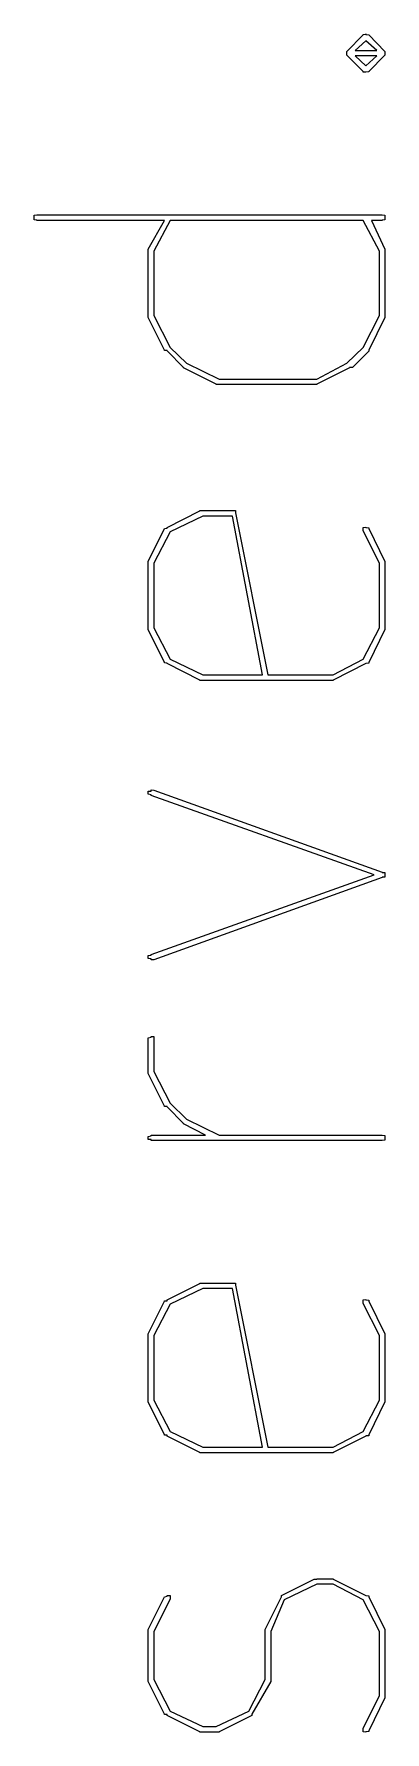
# Model space of a CAD drawing. Extents: x 18 to 369, y 6 to 139.
# Drawn here: x 297.381 to 297.51, y 43.823 to 44.448 of the extents above; entities that cross this region are included whole.
import ezdxf

# ---------------------------------------------------------------- set-up
doc = ezdxf.new("R2010")
doc.units = 0
doc.layers.add('BLACK', color=7, linetype='CONTINUOUS')

msp = doc.modelspace()

# ---------------------------------------------------------------- linework, layer by layer
at = {"layer": 'BLACK', "linetype": 'CONTINUOUS'}
for p, q in [((297.496, 44.4415), (297.502, 44.4476)), ((297.503, 44.4454), (297.499, 44.4418)), ((297.502, 44.4477), (297.503, 44.4478)), ((297.502, 44.4476), (297.502, 44.4477)), ((297.502, 44.4476), (297.502, 44.4476)), ((297.502, 44.4476), (297.502, 44.4476)), ((297.503, 44.4478), (297.503, 44.4479)), ((297.503, 44.4479), (297.503, 44.4478)), ((297.503, 44.4478), (297.503, 44.4478)), ((297.503, 44.4478), (297.503, 44.4478)), ((297.503, 44.4478), (297.503, 44.4478)), ((297.503, 44.4478), (297.503, 44.4478)), ((297.503, 44.4478), (297.503, 44.4478)), ((297.503, 44.4478), (297.503, 44.4478)), ((297.503, 44.4478), (297.503, 44.4478)), ((297.503, 44.4478), (297.503, 44.4478)), ((297.503, 44.4478), (297.503, 44.4477)), ((297.503, 44.4477), (297.504, 44.4476)), ((297.507, 44.4418), (297.503, 44.4454)), ((297.504, 44.4476), (297.51, 44.4415)), ((297.496, 44.4414), (297.496, 44.4415)), ((297.496, 44.4415), (297.496, 44.4415)), ((297.496, 44.4412), (297.496, 44.4414)), ((297.496, 44.4414), (297.496, 44.4414)), ((297.496, 44.4411), (297.496, 44.4412)), ((297.496, 44.441), (297.496, 44.4411)), ((297.496, 44.4408), (297.496, 44.441)), ((297.496, 44.441), (297.496, 44.441)), ((297.496, 44.4407), (297.496, 44.4408)), ((297.496, 44.4406), (297.496, 44.4407)), ((297.496, 44.4404), (297.496, 44.4406)), ((297.496, 44.4406), (297.496, 44.4406)), ((297.496, 44.4406), (297.496, 44.4406)), ((297.496, 44.4403), (297.496, 44.4404)), ((297.496, 44.4402), (297.496, 44.4403)), ((297.496, 44.4403), (297.496, 44.4403)), ((297.496, 44.4401), (297.496, 44.4402)), ((297.502, 44.4341), (297.496, 44.4401)), ((297.499, 44.4418), (297.507, 44.4418)), ((297.499, 44.4398), (297.503, 44.4362)), ((297.507, 44.4398), (297.499, 44.4398)), ((297.503, 44.4362), (297.507, 44.4398)), ((297.51, 44.4401), (297.504, 44.4341)), ((297.51, 44.4415), (297.51, 44.4414)), ((297.51, 44.4414), (297.51, 44.4414)), ((297.51, 44.4414), (297.51, 44.4412)), ((297.51, 44.4412), (297.51, 44.4412)), ((297.51, 44.4412), (297.51, 44.441)), ((297.51, 44.441), (297.51, 44.4409)), ((297.51, 44.4409), (297.51, 44.4408)), ((297.51, 44.4408), (297.51, 44.4408)), ((297.51, 44.4408), (297.51, 44.4406)), ((297.51, 44.4406), (297.51, 44.4404)), ((297.51, 44.4404), (297.51, 44.4402)), ((297.51, 44.4402), (297.51, 44.4401)), ((297.51, 44.4401), (297.51, 44.4401)), ((297.502, 44.434), (297.502, 44.4341)), ((297.502, 44.4339), (297.502, 44.434)), ((297.503, 44.4338), (297.502, 44.4339)), ((297.502, 44.4339), (297.502, 44.4339)), ((297.504, 44.434), (297.503, 44.4339)), ((297.503, 44.4339), (297.503, 44.4339)), ((297.503, 44.4339), (297.503, 44.4339)), ((297.503, 44.4339), (297.503, 44.4339)), ((297.503, 44.4339), (297.503, 44.4338)), ((297.503, 44.4338), (297.503, 44.4338)), ((297.503, 44.4338), (297.503, 44.4338)), ((297.503, 44.4338), (297.503, 44.4338)), ((297.503, 44.4338), (297.503, 44.4338)), ((297.503, 44.4338), (297.503, 44.4338)), ((297.503, 44.4338), (297.503, 44.4338)), ((297.503, 44.4338), (297.503, 44.4338)), ((297.503, 44.4338), (297.503, 44.4338)), ((297.503, 44.4338), (297.503, 44.4338)), ((297.503, 44.4338), (297.503, 44.4338)), ((297.504, 44.4341), (297.504, 44.434)), ((297.504, 44.434), (297.504, 44.434)), ((297.381, 44.3812), (297.382, 44.3813)), ((297.381, 44.381), (297.381, 44.3812)), ((297.381, 44.3809), (297.381, 44.381)), ((297.381, 44.3807), (297.381, 44.3809)), ((297.381, 44.3805), (297.381, 44.3807)), ((297.381, 44.3803), (297.381, 44.3805)), ((297.382, 44.3813), (297.382, 44.3813)), ((297.382, 44.3813), (297.382, 44.3813)), ((297.382, 44.3813), (297.509, 44.3813)), ((297.509, 44.3813), (297.509, 44.3813)), ((297.509, 44.3813), (297.51, 44.3812)), ((297.509, 44.3813), (297.509, 44.3813)), ((297.51, 44.3812), (297.51, 44.381)), ((297.51, 44.381), (297.51, 44.3809)), ((297.51, 44.3809), (297.51, 44.3807)), ((297.51, 44.3807), (297.51, 44.3805)), ((297.51, 44.3805), (297.51, 44.3803)), ((297.381, 44.3801), (297.381, 44.3803)), ((297.381, 44.38), (297.381, 44.3801)), ((297.381, 44.3798), (297.381, 44.38)), ((297.381, 44.3796), (297.381, 44.3798)), ((297.381, 44.3795), (297.381, 44.3796)), ((297.382, 44.3794), (297.381, 44.3795)), ((297.382, 44.3793), (297.382, 44.3794)), ((297.382, 44.3794), (297.382, 44.3794)), ((297.429, 44.3793), (297.382, 44.3793)), ((297.423, 44.3687), (297.429, 44.3793)), ((297.431, 44.3793), (297.425, 44.368)), ((297.502, 44.3793), (297.431, 44.3793)), ((297.508, 44.368), (297.502, 44.3793)), ((297.509, 44.3793), (297.505, 44.3793)), ((297.505, 44.3793), (297.51, 44.3687)), ((297.51, 44.3795), (297.509, 44.3794)), ((297.509, 44.3794), (297.509, 44.3794)), ((297.509, 44.3794), (297.509, 44.3793)), ((297.51, 44.3803), (297.51, 44.3801)), ((297.51, 44.3801), (297.51, 44.3799)), ((297.51, 44.3799), (297.51, 44.3798)), ((297.51, 44.3798), (297.51, 44.3796)), ((297.51, 44.3796), (297.51, 44.3795)), ((297.423, 44.3686), (297.423, 44.3687)), ((297.423, 44.3687), (297.423, 44.3687)), ((297.423, 44.3685), (297.423, 44.3686)), ((297.423, 44.3686), (297.423, 44.3686)), ((297.423, 44.3684), (297.423, 44.3685)), ((297.423, 44.3685), (297.423, 44.3685)), ((297.423, 44.3683), (297.423, 44.3684)), ((297.423, 44.3684), (297.423, 44.3684)), ((297.423, 44.344), (297.423, 44.3683)), ((297.423, 44.3683), (297.423, 44.3683)), ((297.423, 44.3683), (297.423, 44.3683)), ((297.425, 44.368), (297.425, 44.3443)), ((297.508, 44.3443), (297.508, 44.368)), ((297.51, 44.3687), (297.51, 44.3687)), ((297.51, 44.3687), (297.51, 44.3686)), ((297.51, 44.3686), (297.51, 44.3686)), ((297.51, 44.3686), (297.51, 44.3686)), ((297.51, 44.3686), (297.51, 44.3685)), ((297.51, 44.3685), (297.51, 44.3685)), ((297.51, 44.3685), (297.51, 44.3684)), ((297.51, 44.3684), (297.51, 44.3684)), ((297.51, 44.3684), (297.51, 44.3683)), ((297.51, 44.3683), (297.51, 44.3683)), ((297.51, 44.3683), (297.51, 44.3682)), ((297.51, 44.3682), (297.51, 44.344)), ((297.423, 44.3439), (297.423, 44.344)), ((297.423, 44.344), (297.423, 44.344)), ((297.423, 44.344), (297.423, 44.344)), ((297.423, 44.3438), (297.423, 44.3439)), ((297.423, 44.3439), (297.423, 44.3439)), ((297.423, 44.3437), (297.423, 44.3438)), ((297.423, 44.3438), (297.423, 44.3438)), ((297.423, 44.3436), (297.423, 44.3437)), ((297.423, 44.3437), (297.423, 44.3437)), ((297.429, 44.3315), (297.423, 44.3436)), ((297.423, 44.3436), (297.423, 44.3436)), ((297.423, 44.3436), (297.423, 44.3436)), ((297.425, 44.3443), (297.431, 44.3325)), ((297.502, 44.3325), (297.508, 44.3443)), ((297.51, 44.3436), (297.504, 44.3315)), ((297.51, 44.344), (297.51, 44.344)), ((297.51, 44.344), (297.51, 44.344)), ((297.51, 44.344), (297.51, 44.3439)), ((297.51, 44.3439), (297.51, 44.3438)), ((297.51, 44.3438), (297.51, 44.3438)), ((297.51, 44.3438), (297.51, 44.3438)), ((297.51, 44.3438), (297.51, 44.3437)), ((297.51, 44.3437), (297.51, 44.3437)), ((297.51, 44.3437), (297.51, 44.3436)), ((297.51, 44.3436), (297.51, 44.3436)), ((297.429, 44.3314), (297.429, 44.3315)), ((297.429, 44.3315), (297.429, 44.3315)), ((297.43, 44.3314), (297.429, 44.3314)), ((297.43, 44.3313), (297.43, 44.3314)), ((297.436, 44.3252), (297.43, 44.3313)), ((297.43, 44.3313), (297.43, 44.3313)), ((297.43, 44.3313), (297.43, 44.3313)), ((297.431, 44.3325), (297.437, 44.3267)), ((297.496, 44.3267), (297.502, 44.3325)), ((297.504, 44.3312), (297.498, 44.3252)), ((297.504, 44.3315), (297.504, 44.3315)), ((297.504, 44.3315), (297.504, 44.3314)), ((297.504, 44.3314), (297.504, 44.3314)), ((297.504, 44.3314), (297.504, 44.3314)), ((297.504, 44.3314), (297.504, 44.3313)), ((297.504, 44.3313), (297.504, 44.3313)), ((297.504, 44.3313), (297.504, 44.3312)), ((297.436, 44.3251), (297.436, 44.3252)), ((297.436, 44.3252), (297.436, 44.3252)), ((297.436, 44.325), (297.436, 44.3251)), ((297.436, 44.3251), (297.436, 44.3251)), ((297.436, 44.3251), (297.436, 44.3251)), ((297.448, 44.319), (297.436, 44.325)), ((297.436, 44.325), (297.436, 44.325)), ((297.436, 44.325), (297.436, 44.325)), ((297.437, 44.3267), (297.449, 44.3209)), ((297.485, 44.3209), (297.496, 44.3267)), ((297.497, 44.325), (297.485, 44.319)), ((297.498, 44.3252), (297.497, 44.3251)), ((297.497, 44.3251), (297.497, 44.3251)), ((297.497, 44.3251), (297.497, 44.3251)), ((297.497, 44.3251), (297.497, 44.325)), ((297.497, 44.325), (297.497, 44.325)), ((297.498, 44.3252), (297.498, 44.3252)), ((297.448, 44.3189), (297.448, 44.319)), ((297.448, 44.319), (297.448, 44.319)), ((297.485, 44.3189), (297.448, 44.3189)), ((297.448, 44.3189), (297.448, 44.3189)), ((297.448, 44.3189), (297.448, 44.3189)), ((297.448, 44.3189), (297.448, 44.3189)), ((297.448, 44.3189), (297.448, 44.3189)), ((297.448, 44.3189), (297.448, 44.3189)), ((297.448, 44.3189), (297.448, 44.3189)), ((297.448, 44.3189), (297.448, 44.3189)), ((297.448, 44.3189), (297.448, 44.3189)), ((297.449, 44.3209), (297.485, 44.3209)), ((297.485, 44.319), (297.485, 44.319)), ((297.485, 44.319), (297.485, 44.3189)), ((297.485, 44.3189), (297.485, 44.3189)), ((297.485, 44.3189), (297.485, 44.3189)), ((297.485, 44.3189), (297.485, 44.3189)), ((297.485, 44.3189), (297.485, 44.3189)), ((297.485, 44.3189), (297.485, 44.3189)), ((297.485, 44.3189), (297.485, 44.3189)), ((297.485, 44.3189), (297.485, 44.3189)), ((297.485, 44.3189), (297.485, 44.3189)), ((297.485, 44.3189), (297.485, 44.3189)), ((297.43, 44.2663), (297.442, 44.2724)), ((297.443, 44.2705), (297.431, 44.2647)), ((297.442, 44.2724), (297.442, 44.2725)), ((297.442, 44.2725), (297.442, 44.2725)), ((297.442, 44.2725), (297.442, 44.2725)), ((297.442, 44.2725), (297.442, 44.2725)), ((297.442, 44.2725), (297.442, 44.2725)), ((297.442, 44.2725), (297.455, 44.2725)), ((297.442, 44.2724), (297.442, 44.2724)), ((297.442, 44.2724), (297.442, 44.2724)), ((297.442, 44.2724), (297.442, 44.2724)), ((297.442, 44.2724), (297.442, 44.2724)), ((297.442, 44.2724), (297.442, 44.2724)), ((297.442, 44.2724), (297.442, 44.2724)), ((297.454, 44.2705), (297.443, 44.2705)), ((297.465, 44.212), (297.454, 44.2705)), ((297.455, 44.2725), (297.455, 44.2725)), ((297.455, 44.2725), (297.455, 44.2725)), ((297.455, 44.2725), (297.455, 44.2725)), ((297.455, 44.2725), (297.455, 44.2725)), ((297.455, 44.2725), (297.455, 44.2724)), ((297.455, 44.2724), (297.455, 44.2724)), ((297.455, 44.2724), (297.455, 44.2724)), ((297.455, 44.2724), (297.455, 44.2724)), ((297.455, 44.2724), (297.455, 44.2724)), ((297.455, 44.2724), (297.455, 44.2723)), ((297.455, 44.2723), (297.455, 44.2722)), ((297.455, 44.2722), (297.455, 44.2722)), ((297.455, 44.2722), (297.455, 44.2721)), ((297.455, 44.2721), (297.455, 44.272)), ((297.455, 44.272), (297.455, 44.272)), ((297.455, 44.272), (297.455, 44.272)), ((297.455, 44.272), (297.455, 44.2719)), ((297.455, 44.2719), (297.455, 44.2719)), ((297.455, 44.2719), (297.455, 44.2719)), ((297.455, 44.2719), (297.455, 44.2719)), ((297.455, 44.2719), (297.455, 44.2718)), ((297.455, 44.2718), (297.455, 44.2717)), ((297.455, 44.2717), (297.467, 44.212)), ((297.423, 44.2538), (297.429, 44.2659)), ((297.431, 44.2647), (297.425, 44.2531)), ((297.429, 44.2659), (297.43, 44.266)), ((297.429, 44.2659), (297.429, 44.2659)), ((297.429, 44.2659), (297.429, 44.2659)), ((297.429, 44.2659), (297.429, 44.2659)), ((297.43, 44.2662), (297.43, 44.2663)), ((297.43, 44.2663), (297.43, 44.2663)), ((297.43, 44.2663), (297.43, 44.2663)), ((297.43, 44.2663), (297.43, 44.2663)), ((297.43, 44.2661), (297.43, 44.2662)), ((297.43, 44.2662), (297.43, 44.2662)), ((297.43, 44.2662), (297.43, 44.2662)), ((297.43, 44.266), (297.43, 44.2661)), ((297.43, 44.2661), (297.43, 44.2661)), ((297.43, 44.2661), (297.43, 44.2661)), ((297.43, 44.2661), (297.43, 44.2661)), ((297.502, 44.2663), (297.503, 44.2664)), ((297.502, 44.2662), (297.502, 44.2663)), ((297.502, 44.2661), (297.502, 44.2662)), ((297.502, 44.2659), (297.502, 44.2661)), ((297.502, 44.2658), (297.502, 44.2659)), ((297.502, 44.2656), (297.502, 44.2658)), ((297.502, 44.2654), (297.502, 44.2656)), ((297.502, 44.2652), (297.502, 44.2654)), ((297.502, 44.265), (297.502, 44.2652)), ((297.508, 44.2531), (297.502, 44.265)), ((297.502, 44.265), (297.502, 44.265)), ((297.503, 44.2664), (297.503, 44.2664)), ((297.503, 44.2664), (297.503, 44.2664)), ((297.503, 44.2664), (297.503, 44.2664)), ((297.503, 44.2664), (297.503, 44.2663)), ((297.503, 44.2663), (297.504, 44.2662)), ((297.504, 44.2662), (297.504, 44.266)), ((297.504, 44.266), (297.504, 44.2659)), ((297.504, 44.2659), (297.51, 44.2538)), ((297.423, 44.2537), (297.423, 44.2538)), ((297.423, 44.2538), (297.423, 44.2538)), ((297.423, 44.2536), (297.423, 44.2537)), ((297.423, 44.2537), (297.423, 44.2537)), ((297.423, 44.2535), (297.423, 44.2536)), ((297.423, 44.2536), (297.423, 44.2536)), ((297.423, 44.2534), (297.423, 44.2535)), ((297.423, 44.2535), (297.423, 44.2535)), ((297.423, 44.2533), (297.423, 44.2534)), ((297.423, 44.2534), (297.423, 44.2534)), ((297.423, 44.2291), (297.423, 44.2533)), ((297.425, 44.2531), (297.425, 44.2294)), ((297.508, 44.2294), (297.508, 44.2531)), ((297.51, 44.2538), (297.51, 44.2538)), ((297.51, 44.2538), (297.51, 44.2537)), ((297.51, 44.2537), (297.51, 44.2537)), ((297.51, 44.2537), (297.51, 44.2536)), ((297.51, 44.2536), (297.51, 44.2536)), ((297.51, 44.2536), (297.51, 44.2536)), ((297.51, 44.2536), (297.51, 44.2535)), ((297.51, 44.2535), (297.51, 44.2535)), ((297.51, 44.2535), (297.51, 44.2534)), ((297.51, 44.2534), (297.51, 44.2534)), ((297.51, 44.2534), (297.51, 44.2533)), ((297.51, 44.2533), (297.51, 44.2291)), ((297.423, 44.229), (297.423, 44.2291)), ((297.423, 44.2291), (297.423, 44.2291)), ((297.423, 44.2291), (297.423, 44.2291)), ((297.423, 44.2289), (297.423, 44.229)), ((297.423, 44.2288), (297.423, 44.2289)), ((297.423, 44.2289), (297.423, 44.2289)), ((297.423, 44.2289), (297.423, 44.2289)), ((297.423, 44.2287), (297.423, 44.2288)), ((297.423, 44.2288), (297.423, 44.2288)), ((297.429, 44.2166), (297.423, 44.2287)), ((297.423, 44.2287), (297.423, 44.2287)), ((297.423, 44.2287), (297.423, 44.2287)), ((297.425, 44.2294), (297.431, 44.2178)), ((297.502, 44.2178), (297.508, 44.2294)), ((297.51, 44.2287), (297.504, 44.2166)), ((297.51, 44.2291), (297.51, 44.2291)), ((297.51, 44.2291), (297.51, 44.2291)), ((297.51, 44.2291), (297.51, 44.229)), ((297.51, 44.229), (297.51, 44.2289)), ((297.51, 44.2289), (297.51, 44.2289)), ((297.51, 44.2289), (297.51, 44.2289)), ((297.51, 44.2289), (297.51, 44.2288)), ((297.51, 44.2288), (297.51, 44.2287)), ((297.51, 44.2287), (297.51, 44.2287)), ((297.51, 44.2287), (297.51, 44.2287)), ((297.429, 44.2165), (297.429, 44.2166)), ((297.429, 44.2166), (297.429, 44.2166)), ((297.429, 44.2166), (297.429, 44.2166)), ((297.43, 44.2164), (297.429, 44.2165)), ((297.43, 44.2163), (297.43, 44.2164)), ((297.43, 44.2164), (297.43, 44.2164)), ((297.43, 44.2164), (297.43, 44.2164)), ((297.43, 44.2164), (297.43, 44.2164)), ((297.43, 44.2162), (297.43, 44.2163)), ((297.43, 44.2163), (297.43, 44.2163)), ((297.43, 44.2163), (297.43, 44.2163)), ((297.442, 44.2101), (297.43, 44.2162)), ((297.43, 44.2162), (297.43, 44.2162)), ((297.43, 44.2162), (297.43, 44.2162)), ((297.43, 44.2162), (297.43, 44.2162)), ((297.43, 44.2162), (297.43, 44.2162)), ((297.431, 44.2178), (297.443, 44.212)), ((297.443, 44.212), (297.465, 44.212)), ((297.467, 44.212), (297.491, 44.212)), ((297.491, 44.212), (297.502, 44.2178)), ((297.503, 44.2162), (297.491, 44.2101)), ((297.504, 44.2163), (297.503, 44.2162)), ((297.503, 44.2162), (297.503, 44.2162)), ((297.503, 44.2162), (297.503, 44.2162)), ((297.503, 44.2162), (297.503, 44.2162)), ((297.504, 44.2166), (297.504, 44.2166)), ((297.504, 44.2166), (297.504, 44.2166)), ((297.504, 44.2166), (297.504, 44.2165)), ((297.504, 44.2165), (297.504, 44.2165)), ((297.504, 44.2165), (297.504, 44.2164)), ((297.504, 44.2164), (297.504, 44.2164)), ((297.504, 44.2164), (297.504, 44.2164)), ((297.504, 44.2164), (297.504, 44.2163)), ((297.504, 44.2163), (297.504, 44.2163)), ((297.504, 44.2163), (297.504, 44.2163)), ((297.504, 44.2163), (297.504, 44.2163)), ((297.442, 44.21), (297.442, 44.2101)), ((297.442, 44.2101), (297.442, 44.2101)), ((297.442, 44.2101), (297.442, 44.2101)), ((297.442, 44.2101), (297.442, 44.2101)), ((297.467, 44.21), (297.442, 44.21)), ((297.442, 44.21), (297.442, 44.21)), ((297.442, 44.21), (297.442, 44.21)), ((297.442, 44.21), (297.442, 44.21)), ((297.442, 44.21), (297.442, 44.21)), ((297.442, 44.21), (297.442, 44.21)), ((297.442, 44.21), (297.442, 44.21)), ((297.491, 44.21), (297.467, 44.21)), ((297.467, 44.21), (297.467, 44.21)), ((297.467, 44.21), (297.467, 44.21)), ((297.491, 44.2101), (297.491, 44.2101)), ((297.491, 44.2101), (297.491, 44.2101)), ((297.491, 44.2101), (297.491, 44.2101)), ((297.491, 44.2101), (297.491, 44.2101)), ((297.491, 44.2101), (297.491, 44.21)), ((297.491, 44.21), (297.491, 44.21)), ((297.491, 44.21), (297.491, 44.21)), ((297.491, 44.21), (297.491, 44.21)), ((297.491, 44.21), (297.491, 44.21)), ((297.491, 44.21), (297.491, 44.21)), ((297.491, 44.21), (297.491, 44.21)), ((297.423, 44.1692), (297.424, 44.1693)), ((297.423, 44.169), (297.423, 44.1692)), ((297.423, 44.1688), (297.423, 44.169)), ((297.423, 44.1686), (297.423, 44.1688)), ((297.423, 44.1684), (297.423, 44.1686)), ((297.423, 44.1682), (297.423, 44.1684)), ((297.423, 44.1681), (297.423, 44.1682)), ((297.424, 44.1679), (297.423, 44.1681)), ((297.424, 44.1697), (297.425, 44.1696)), ((297.424, 44.1696), (297.424, 44.1697)), ((297.424, 44.1697), (297.424, 44.1697)), ((297.424, 44.1695), (297.424, 44.1696)), ((297.424, 44.1696), (297.424, 44.1696)), ((297.424, 44.1693), (297.424, 44.1695)), ((297.425, 44.1696), (297.509, 44.1394)), ((297.424, 44.1678), (297.424, 44.1679)), ((297.424, 44.1677), (297.424, 44.1678)), ((297.506, 44.1384), (297.424, 44.1677)), ((297.424, 44.1677), (297.424, 44.1677)), ((297.424, 44.1091), (297.506, 44.1384)), ((297.509, 44.1375), (297.425, 44.1072)), ((297.509, 44.1394), (297.509, 44.1394)), ((297.509, 44.1394), (297.509, 44.1393)), ((297.509, 44.1393), (297.509, 44.1393)), ((297.509, 44.1393), (297.509, 44.1393)), ((297.509, 44.1393), (297.509, 44.1393)), ((297.509, 44.1393), (297.51, 44.1393)), ((297.51, 44.1376), (297.509, 44.1376)), ((297.509, 44.1376), (297.509, 44.1376)), ((297.509, 44.1376), (297.509, 44.1376)), ((297.509, 44.1376), (297.509, 44.1375)), ((297.509, 44.1375), (297.509, 44.1375)), ((297.509, 44.1375), (297.509, 44.1375)), ((297.51, 44.1393), (297.51, 44.1392)), ((297.51, 44.1392), (297.51, 44.1392)), ((297.51, 44.1392), (297.51, 44.1392)), ((297.51, 44.1392), (297.51, 44.1391)), ((297.51, 44.1391), (297.51, 44.1391)), ((297.51, 44.1391), (297.51, 44.1391)), ((297.51, 44.1391), (297.51, 44.139)), ((297.51, 44.139), (297.51, 44.139)), ((297.51, 44.139), (297.51, 44.1389)), ((297.51, 44.1389), (297.51, 44.1389)), ((297.51, 44.1389), (297.51, 44.1388)), ((297.51, 44.1388), (297.51, 44.1388)), ((297.51, 44.1388), (297.51, 44.1388)), ((297.51, 44.1388), (297.51, 44.1387)), ((297.51, 44.1387), (297.51, 44.1387)), ((297.51, 44.1387), (297.51, 44.1386)), ((297.51, 44.1386), (297.51, 44.1386)), ((297.51, 44.1386), (297.51, 44.1385)), ((297.51, 44.1385), (297.51, 44.1385)), ((297.51, 44.1385), (297.51, 44.1384)), ((297.51, 44.1384), (297.51, 44.1384)), ((297.51, 44.1384), (297.51, 44.1383)), ((297.51, 44.1383), (297.51, 44.1383)), ((297.51, 44.1383), (297.51, 44.1382)), ((297.51, 44.1382), (297.51, 44.1382)), ((297.51, 44.1382), (297.51, 44.1381)), ((297.51, 44.1381), (297.51, 44.1381)), ((297.51, 44.1381), (297.51, 44.138)), ((297.51, 44.138), (297.51, 44.138)), ((297.51, 44.138), (297.51, 44.138)), ((297.51, 44.138), (297.51, 44.1379)), ((297.51, 44.1379), (297.51, 44.1379)), ((297.51, 44.1379), (297.51, 44.1378)), ((297.51, 44.1378), (297.51, 44.1378)), ((297.51, 44.1378), (297.51, 44.1378)), ((297.51, 44.1378), (297.51, 44.1377)), ((297.51, 44.1377), (297.51, 44.1377)), ((297.51, 44.1377), (297.51, 44.1377)), ((297.51, 44.1377), (297.51, 44.1376)), ((297.423, 44.1088), (297.424, 44.1089)), ((297.423, 44.1086), (297.423, 44.1088)), ((297.423, 44.1084), (297.423, 44.1086)), ((297.423, 44.1082), (297.423, 44.1084)), ((297.423, 44.108), (297.423, 44.1082)), ((297.423, 44.1079), (297.423, 44.108)), ((297.423, 44.1077), (297.423, 44.1079)), ((297.424, 44.1075), (297.423, 44.1077)), ((297.424, 44.109), (297.424, 44.1091)), ((297.424, 44.1089), (297.424, 44.109)), ((297.424, 44.1074), (297.424, 44.1075)), ((297.424, 44.1073), (297.424, 44.1074)), ((297.424, 44.1072), (297.424, 44.1073)), ((297.425, 44.1072), (297.424, 44.1072)), ((297.424, 44.1072), (297.424, 44.1072)), ((297.424, 44.1072), (297.424, 44.1072)), ((297.425, 44.1072), (297.425, 44.1072)), ((297.423, 44.0785), (297.424, 44.0787)), ((297.423, 44.0783), (297.423, 44.0785)), ((297.423, 44.0782), (297.423, 44.0783)), ((297.423, 44.078), (297.423, 44.0782)), ((297.423, 44.0659), (297.423, 44.078)), ((297.424, 44.0789), (297.424, 44.079)), ((297.424, 44.079), (297.424, 44.0789)), ((297.424, 44.0789), (297.425, 44.0789)), ((297.424, 44.0788), (297.424, 44.0789)), ((297.424, 44.0789), (297.424, 44.0789)), ((297.424, 44.0787), (297.424, 44.0788)), ((297.425, 44.0789), (297.425, 44.0788)), ((297.425, 44.0788), (297.425, 44.0787)), ((297.425, 44.0787), (297.425, 44.0785)), ((297.425, 44.0785), (297.425, 44.0783)), ((297.425, 44.0783), (297.425, 44.0781)), ((297.425, 44.0781), (297.425, 44.078)), ((297.425, 44.078), (297.425, 44.0661)), ((297.423, 44.0658), (297.423, 44.0659)), ((297.423, 44.0657), (297.423, 44.0658)), ((297.423, 44.0658), (297.423, 44.0658)), ((297.423, 44.0656), (297.423, 44.0657)), ((297.423, 44.0657), (297.423, 44.0657)), ((297.423, 44.0655), (297.423, 44.0656)), ((297.423, 44.0656), (297.423, 44.0656)), ((297.423, 44.0654), (297.423, 44.0655)), ((297.423, 44.0655), (297.423, 44.0655)), ((297.423, 44.0655), (297.423, 44.0655)), ((297.429, 44.0533), (297.423, 44.0654)), ((297.423, 44.0654), (297.423, 44.0654)), ((297.425, 44.0661), (297.431, 44.0544)), ((297.429, 44.0532), (297.429, 44.0533)), ((297.429, 44.0533), (297.429, 44.0533)), ((297.43, 44.0532), (297.429, 44.0532)), ((297.43, 44.0531), (297.43, 44.0532)), ((297.436, 44.047), (297.43, 44.0531)), ((297.43, 44.0531), (297.43, 44.0531)), ((297.43, 44.0531), (297.43, 44.0531)), ((297.43, 44.0531), (297.43, 44.0531)), ((297.431, 44.0544), (297.437, 44.0485)), ((297.436, 44.0469), (297.436, 44.047)), ((297.436, 44.047), (297.436, 44.047)), ((297.436, 44.0468), (297.436, 44.0469)), ((297.436, 44.0469), (297.436, 44.0469)), ((297.436, 44.0469), (297.436, 44.0469)), ((297.436, 44.0469), (297.436, 44.0469)), ((297.444, 44.0427), (297.436, 44.0468)), ((297.436, 44.0468), (297.436, 44.0468)), ((297.437, 44.0485), (297.449, 44.0427)), ((297.423, 44.0422), (297.424, 44.0424)), ((297.423, 44.0421), (297.423, 44.0422)), ((297.423, 44.0419), (297.423, 44.0421)), ((297.423, 44.0417), (297.423, 44.0419)), ((297.423, 44.0415), (297.423, 44.0417)), ((297.423, 44.0413), (297.423, 44.0415)), ((297.423, 44.0411), (297.423, 44.0413)), ((297.424, 44.041), (297.423, 44.0411)), ((297.424, 44.0426), (297.424, 44.0427)), ((297.424, 44.0427), (297.444, 44.0427)), ((297.424, 44.0425), (297.424, 44.0426)), ((297.424, 44.0426), (297.424, 44.0426)), ((297.424, 44.0424), (297.424, 44.0425)), ((297.424, 44.0408), (297.424, 44.041)), ((297.424, 44.0407), (297.424, 44.0408)), ((297.509, 44.0407), (297.424, 44.0407)), ((297.424, 44.0407), (297.424, 44.0407)), ((297.424, 44.0407), (297.424, 44.0407)), ((297.449, 44.0427), (297.509, 44.0427)), ((297.509, 44.0427), (297.509, 44.0426)), ((297.509, 44.0426), (297.509, 44.0426)), ((297.509, 44.0426), (297.51, 44.0425)), ((297.51, 44.0408), (297.509, 44.0407)), ((297.509, 44.0407), (297.509, 44.0407)), ((297.509, 44.0407), (297.509, 44.0407)), ((297.51, 44.0425), (297.51, 44.0424)), ((297.51, 44.0424), (297.51, 44.0422)), ((297.51, 44.0422), (297.51, 44.042)), ((297.51, 44.042), (297.51, 44.0419)), ((297.51, 44.0419), (297.51, 44.0417)), ((297.51, 44.0417), (297.51, 44.0415)), ((297.51, 44.0415), (297.51, 44.0413)), ((297.51, 44.0413), (297.51, 44.0411)), ((297.51, 44.0411), (297.51, 44.041)), ((297.51, 44.041), (297.51, 44.0408)), ((297.43, 43.9821), (297.442, 43.9881)), ((297.442, 43.9881), (297.442, 43.9882)), ((297.442, 43.9882), (297.442, 43.9882)), ((297.442, 43.9882), (297.442, 43.9882)), ((297.442, 43.9882), (297.442, 43.9882)), ((297.442, 43.9882), (297.442, 43.9882)), ((297.442, 43.9882), (297.442, 43.9882)), ((297.442, 43.9882), (297.442, 43.9882)), ((297.442, 43.9882), (297.442, 43.9882)), ((297.442, 43.9882), (297.442, 43.9882)), ((297.442, 43.9882), (297.455, 43.9882)), ((297.442, 43.9881), (297.442, 43.9881)), ((297.442, 43.9881), (297.442, 43.9881)), ((297.455, 43.9882), (297.455, 43.9882)), ((297.455, 43.9882), (297.455, 43.9882)), ((297.455, 43.9882), (297.455, 43.9882)), ((297.455, 43.9882), (297.455, 43.9882)), ((297.455, 43.9882), (297.455, 43.9882)), ((297.455, 43.9882), (297.455, 43.9882)), ((297.455, 43.9882), (297.455, 43.9882)), ((297.455, 43.9882), (297.455, 43.9882)), ((297.455, 43.9882), (297.455, 43.9881)), ((297.455, 43.9881), (297.455, 43.9881)), ((297.455, 43.9881), (297.455, 43.9879)), ((297.455, 43.9879), (297.455, 43.9878)), ((297.455, 43.9879), (297.455, 43.9879)), ((297.455, 43.9879), (297.455, 43.9879)), ((297.455, 43.9878), (297.455, 43.9878)), ((297.455, 43.9878), (297.455, 43.9878)), ((297.455, 43.9878), (297.455, 43.9877)), ((297.455, 43.9877), (297.455, 43.9876)), ((297.455, 43.9876), (297.455, 43.9876)), ((297.455, 43.9876), (297.455, 43.9876)), ((297.455, 43.9876), (297.455, 43.9876)), ((297.455, 43.9876), (297.455, 43.9874)), ((297.455, 43.9874), (297.467, 43.9278)), ((297.423, 43.9695), (297.429, 43.9816)), ((297.429, 43.9816), (297.429, 43.9817)), ((297.429, 43.9817), (297.429, 43.9817)), ((297.429, 43.9817), (297.43, 43.9817)), ((297.429, 43.9816), (297.429, 43.9816)), ((297.43, 43.982), (297.43, 43.9821)), ((297.43, 43.9821), (297.43, 43.9821)), ((297.43, 43.9821), (297.43, 43.9821)), ((297.43, 43.9819), (297.43, 43.982)), ((297.43, 43.982), (297.43, 43.982)), ((297.43, 43.982), (297.43, 43.982)), ((297.43, 43.982), (297.43, 43.982)), ((297.43, 43.9818), (297.43, 43.9819)), ((297.43, 43.9817), (297.43, 43.9818)), ((297.43, 43.9818), (297.43, 43.9818)), ((297.43, 43.9818), (297.43, 43.9818)), ((297.443, 43.9862), (297.431, 43.9804)), ((297.454, 43.9862), (297.443, 43.9862)), ((297.465, 43.9278), (297.454, 43.9862)), ((297.502, 43.9821), (297.503, 43.9822)), ((297.502, 43.982), (297.502, 43.9821)), ((297.502, 43.9819), (297.502, 43.982)), ((297.502, 43.9817), (297.502, 43.9819)), ((297.502, 43.9815), (297.502, 43.9817)), ((297.502, 43.9813), (297.502, 43.9815)), ((297.502, 43.9811), (297.502, 43.9813)), ((297.502, 43.9809), (297.502, 43.9811)), ((297.502, 43.9808), (297.502, 43.9809)), ((297.502, 43.9807), (297.502, 43.9808)), ((297.508, 43.9689), (297.502, 43.9807)), ((297.503, 43.9822), (297.503, 43.9822)), ((297.503, 43.9822), (297.503, 43.9822)), ((297.503, 43.9822), (297.503, 43.9821)), ((297.503, 43.9821), (297.503, 43.9821)), ((297.503, 43.9821), (297.504, 43.9819)), ((297.504, 43.9819), (297.504, 43.9818)), ((297.504, 43.9818), (297.504, 43.9816)), ((297.504, 43.9816), (297.51, 43.9695)), ((297.431, 43.9804), (297.425, 43.9689)), ((297.423, 43.9694), (297.423, 43.9695)), ((297.423, 43.9695), (297.423, 43.9695)), ((297.423, 43.9695), (297.423, 43.9695)), ((297.423, 43.9693), (297.423, 43.9694)), ((297.423, 43.9694), (297.423, 43.9694)), ((297.423, 43.9692), (297.423, 43.9693)), ((297.423, 43.9693), (297.423, 43.9693)), ((297.423, 43.9691), (297.423, 43.9692)), ((297.423, 43.9692), (297.423, 43.9692)), ((297.423, 43.9449), (297.423, 43.9691)), ((297.423, 43.9691), (297.423, 43.9691)), ((297.425, 43.9689), (297.425, 43.9451)), ((297.508, 43.9451), (297.508, 43.9689)), ((297.51, 43.9695), (297.51, 43.9695)), ((297.51, 43.9695), (297.51, 43.9695)), ((297.51, 43.9695), (297.51, 43.9695)), ((297.51, 43.9695), (297.51, 43.9694)), ((297.51, 43.9694), (297.51, 43.9693)), ((297.51, 43.9693), (297.51, 43.9693)), ((297.51, 43.9693), (297.51, 43.9693)), ((297.51, 43.9693), (297.51, 43.9692)), ((297.51, 43.9692), (297.51, 43.9692)), ((297.51, 43.9692), (297.51, 43.9691)), ((297.51, 43.9691), (297.51, 43.9691)), ((297.51, 43.9691), (297.51, 43.9449)), ((297.423, 43.9448), (297.423, 43.9449)), ((297.423, 43.9449), (297.423, 43.9449)), ((297.423, 43.9447), (297.423, 43.9448)), ((297.423, 43.9448), (297.423, 43.9448)), ((297.423, 43.9446), (297.423, 43.9447)), ((297.423, 43.9447), (297.423, 43.9447)), ((297.423, 43.9447), (297.423, 43.9447)), ((297.423, 43.9445), (297.423, 43.9446)), ((297.429, 43.9324), (297.423, 43.9445)), ((297.423, 43.9445), (297.423, 43.9445)), ((297.423, 43.9445), (297.423, 43.9445)), ((297.423, 43.9445), (297.423, 43.9445)), ((297.425, 43.9451), (297.431, 43.9336)), ((297.502, 43.9336), (297.508, 43.9451)), ((297.51, 43.9445), (297.504, 43.9324)), ((297.51, 43.9449), (297.51, 43.9449)), ((297.51, 43.9449), (297.51, 43.9448)), ((297.51, 43.9448), (297.51, 43.9448)), ((297.51, 43.9448), (297.51, 43.9447)), ((297.51, 43.9447), (297.51, 43.9447)), ((297.51, 43.9447), (297.51, 43.9446)), ((297.51, 43.9446), (297.51, 43.9446)), ((297.51, 43.9446), (297.51, 43.9445)), ((297.51, 43.9445), (297.51, 43.9445)), ((297.51, 43.9445), (297.51, 43.9445)), ((297.429, 43.9323), (297.429, 43.9324)), ((297.43, 43.9322), (297.429, 43.9323)), ((297.429, 43.9323), (297.429, 43.9323)), ((297.429, 43.9323), (297.429, 43.9323)), ((297.43, 43.9321), (297.43, 43.9322)), ((297.43, 43.9322), (297.43, 43.9322)), ((297.43, 43.9322), (297.43, 43.9322)), ((297.43, 43.932), (297.43, 43.9321)), ((297.43, 43.9321), (297.43, 43.9321)), ((297.43, 43.9319), (297.43, 43.932)), ((297.43, 43.932), (297.43, 43.932)), ((297.43, 43.932), (297.43, 43.932)), ((297.442, 43.9259), (297.43, 43.9319)), ((297.43, 43.9319), (297.43, 43.9319)), ((297.43, 43.9319), (297.43, 43.9319)), ((297.43, 43.9319), (297.43, 43.9319)), ((297.431, 43.9336), (297.443, 43.9278)), ((297.491, 43.9278), (297.502, 43.9336)), ((297.503, 43.9319), (297.491, 43.9259)), ((297.504, 43.932), (297.503, 43.932)), ((297.503, 43.932), (297.503, 43.9319)), ((297.503, 43.9319), (297.503, 43.9319)), ((297.503, 43.9319), (297.503, 43.9319)), ((297.504, 43.9324), (297.504, 43.9323)), ((297.504, 43.9323), (297.504, 43.9323)), ((297.504, 43.9323), (297.504, 43.9323)), ((297.504, 43.9323), (297.504, 43.9322)), ((297.504, 43.9322), (297.504, 43.9322)), ((297.504, 43.9322), (297.504, 43.9322)), ((297.504, 43.9322), (297.504, 43.9322)), ((297.504, 43.9322), (297.504, 43.9321)), ((297.504, 43.9321), (297.504, 43.932)), ((297.504, 43.932), (297.504, 43.932)), ((297.504, 43.932), (297.504, 43.932)), ((297.442, 43.9258), (297.442, 43.9259)), ((297.442, 43.9259), (297.442, 43.9259)), ((297.467, 43.9258), (297.442, 43.9258)), ((297.442, 43.9258), (297.442, 43.9258)), ((297.442, 43.9258), (297.442, 43.9258)), ((297.442, 43.9258), (297.442, 43.9258)), ((297.442, 43.9258), (297.442, 43.9258)), ((297.442, 43.9258), (297.442, 43.9258)), ((297.442, 43.9258), (297.442, 43.9258)), ((297.442, 43.9258), (297.442, 43.9258)), ((297.442, 43.9258), (297.442, 43.9258)), ((297.443, 43.9278), (297.465, 43.9278)), ((297.467, 43.9278), (297.491, 43.9278)), ((297.491, 43.9258), (297.467, 43.9258)), ((297.467, 43.9258), (297.467, 43.9258)), ((297.467, 43.9258), (297.467, 43.9258)), ((297.491, 43.9259), (297.491, 43.9259)), ((297.491, 43.9259), (297.491, 43.9259)), ((297.491, 43.9259), (297.491, 43.9258)), ((297.491, 43.9258), (297.491, 43.9258)), ((297.491, 43.9258), (297.491, 43.9258)), ((297.491, 43.9258), (297.491, 43.9258)), ((297.491, 43.9258), (297.491, 43.9258)), ((297.491, 43.9258), (297.491, 43.9258)), ((297.491, 43.9258), (297.491, 43.9258)), ((297.491, 43.9258), (297.491, 43.9258)), ((297.491, 43.9258), (297.491, 43.9258)), ((297.472, 43.8732), (297.484, 43.8793)), ((297.485, 43.8774), (297.473, 43.8716)), ((297.484, 43.8793), (297.484, 43.8793)), ((297.484, 43.8793), (297.484, 43.8793)), ((297.484, 43.8793), (297.484, 43.8793)), ((297.484, 43.8793), (297.484, 43.8793)), ((297.484, 43.8793), (297.485, 43.8793)), ((297.485, 43.8793), (297.485, 43.8794)), ((297.485, 43.8794), (297.485, 43.8794)), ((297.485, 43.8794), (297.485, 43.8794)), ((297.485, 43.8794), (297.485, 43.8794)), ((297.485, 43.8794), (297.485, 43.8794)), ((297.485, 43.8794), (297.485, 43.8794)), ((297.485, 43.8794), (297.491, 43.8794)), ((297.491, 43.8774), (297.485, 43.8774)), ((297.491, 43.8794), (297.491, 43.8794)), ((297.491, 43.8794), (297.491, 43.8794)), ((297.491, 43.8794), (297.491, 43.8794)), ((297.491, 43.8794), (297.491, 43.8793)), ((297.491, 43.8794), (297.491, 43.8794)), ((297.491, 43.8793), (297.491, 43.8793)), ((297.491, 43.8793), (297.491, 43.8793)), ((297.491, 43.8793), (297.491, 43.8793)), ((297.491, 43.8793), (297.491, 43.8793)), ((297.491, 43.8793), (297.491, 43.8793)), ((297.491, 43.8793), (297.503, 43.8732)), ((297.502, 43.8716), (297.491, 43.8774)), ((297.423, 43.8607), (297.429, 43.8728)), ((297.431, 43.8719), (297.425, 43.86)), ((297.429, 43.8728), (297.43, 43.873)), ((297.429, 43.8728), (297.429, 43.8728)), ((297.43, 43.8732), (297.43, 43.8733)), ((297.43, 43.8733), (297.43, 43.8733)), ((297.43, 43.8733), (297.43, 43.8733)), ((297.43, 43.8733), (297.431, 43.8733)), ((297.43, 43.8731), (297.43, 43.8732)), ((297.43, 43.873), (297.43, 43.8731)), ((297.431, 43.8733), (297.431, 43.8732)), ((297.431, 43.8732), (297.431, 43.8731)), ((297.431, 43.8731), (297.431, 43.873)), ((297.431, 43.873), (297.431, 43.8728)), ((297.431, 43.8728), (297.431, 43.8726)), ((297.431, 43.8726), (297.431, 43.8725)), ((297.431, 43.8725), (297.431, 43.8723)), ((297.431, 43.8723), (297.431, 43.8721)), ((297.431, 43.8721), (297.431, 43.8719)), ((297.466, 43.8607), (297.472, 43.8728)), ((297.473, 43.8716), (297.468, 43.86)), ((297.472, 43.8731), (297.472, 43.8732)), ((297.472, 43.8732), (297.472, 43.8732)), ((297.472, 43.8732), (297.472, 43.8732)), ((297.472, 43.8732), (297.472, 43.8732)), ((297.472, 43.873), (297.472, 43.8731)), ((297.472, 43.8731), (297.472, 43.8731)), ((297.472, 43.8731), (297.472, 43.8731)), ((297.472, 43.8729), (297.472, 43.873)), ((297.472, 43.873), (297.472, 43.873)), ((297.472, 43.873), (297.472, 43.873)), ((297.472, 43.873), (297.472, 43.873)), ((297.472, 43.8728), (297.472, 43.8729)), ((297.472, 43.8728), (297.472, 43.8728)), ((297.472, 43.8728), (297.472, 43.8728)), ((297.472, 43.8728), (297.472, 43.8728)), ((297.508, 43.86), (297.502, 43.8716)), ((297.503, 43.8732), (297.503, 43.8732)), ((297.503, 43.8732), (297.503, 43.8732)), ((297.503, 43.8732), (297.503, 43.8732)), ((297.503, 43.8732), (297.503, 43.8732)), ((297.503, 43.8732), (297.504, 43.8731)), ((297.504, 43.8731), (297.504, 43.8731)), ((297.504, 43.8731), (297.504, 43.8731)), ((297.504, 43.8731), (297.504, 43.873)), ((297.504, 43.873), (297.504, 43.873)), ((297.504, 43.873), (297.504, 43.873)), ((297.504, 43.873), (297.504, 43.8729)), ((297.504, 43.8729), (297.504, 43.8729)), ((297.504, 43.8729), (297.504, 43.8728)), ((297.504, 43.8728), (297.504, 43.8728)), ((297.504, 43.8728), (297.504, 43.8728)), ((297.504, 43.8728), (297.51, 43.8607)), ((297.423, 43.8606), (297.423, 43.8607)), ((297.423, 43.8607), (297.423, 43.8607)), ((297.423, 43.8605), (297.423, 43.8606)), ((297.423, 43.8606), (297.423, 43.8606)), ((297.423, 43.8604), (297.423, 43.8605)), ((297.423, 43.8605), (297.423, 43.8605)), ((297.423, 43.8603), (297.423, 43.8604)), ((297.423, 43.8604), (297.423, 43.8604)), ((297.423, 43.8421), (297.423, 43.8603)), ((297.423, 43.8603), (297.423, 43.8603)), ((297.423, 43.8603), (297.423, 43.8603)), ((297.425, 43.86), (297.425, 43.8423)), ((297.466, 43.8606), (297.466, 43.8607)), ((297.466, 43.8607), (297.466, 43.8607)), ((297.466, 43.8605), (297.466, 43.8606)), ((297.466, 43.8606), (297.466, 43.8606)), ((297.466, 43.8604), (297.466, 43.8605)), ((297.466, 43.8605), (297.466, 43.8605)), ((297.466, 43.8603), (297.466, 43.8604)), ((297.466, 43.8604), (297.466, 43.8604)), ((297.466, 43.8423), (297.466, 43.8603)), ((297.466, 43.8603), (297.466, 43.8603)), ((297.466, 43.8603), (297.466, 43.8603)), ((297.468, 43.86), (297.468, 43.8421)), ((297.508, 43.8363), (297.508, 43.86)), ((297.51, 43.8607), (297.51, 43.8607)), ((297.51, 43.8607), (297.51, 43.8606)), ((297.51, 43.8606), (297.51, 43.8606)), ((297.51, 43.8606), (297.51, 43.8606)), ((297.51, 43.8606), (297.51, 43.8605)), ((297.51, 43.8605), (297.51, 43.8605)), ((297.51, 43.8605), (297.51, 43.8604)), ((297.51, 43.8604), (297.51, 43.8604)), ((297.51, 43.8604), (297.51, 43.8603)), ((297.51, 43.8603), (297.51, 43.8603)), ((297.51, 43.8603), (297.51, 43.8602)), ((297.51, 43.8602), (297.51, 43.836)), ((297.423, 43.842), (297.423, 43.8421)), ((297.423, 43.8421), (297.423, 43.8421)), ((297.423, 43.8419), (297.423, 43.842)), ((297.423, 43.842), (297.423, 43.842)), ((297.423, 43.8418), (297.423, 43.8419)), ((297.423, 43.8419), (297.423, 43.8419)), ((297.423, 43.8417), (297.423, 43.8418)), ((297.423, 43.8418), (297.423, 43.8418)), ((297.423, 43.8416), (297.423, 43.8417)), ((297.423, 43.8417), (297.423, 43.8417)), ((297.423, 43.8417), (297.423, 43.8417)), ((297.429, 43.8296), (297.423, 43.8416)), ((297.425, 43.8423), (297.431, 43.8307)), ((297.46, 43.8307), (297.466, 43.8423)), ((297.468, 43.8416), (297.461, 43.8296)), ((297.468, 43.8421), (297.468, 43.8421)), ((297.468, 43.8421), (297.468, 43.842)), ((297.468, 43.842), (297.468, 43.8419)), ((297.468, 43.8419), (297.468, 43.8419)), ((297.468, 43.8419), (297.468, 43.8419)), ((297.468, 43.8419), (297.468, 43.8418)), ((297.468, 43.8418), (297.468, 43.8418)), ((297.468, 43.8418), (297.468, 43.8417)), ((297.468, 43.8417), (297.468, 43.8417)), ((297.468, 43.8417), (297.468, 43.8416)), ((297.431, 43.8307), (297.443, 43.825)), ((297.448, 43.825), (297.46, 43.8307)), ((297.502, 43.8244), (297.508, 43.8363)), ((297.51, 43.8356), (297.504, 43.8235)), ((297.51, 43.836), (297.51, 43.836)), ((297.51, 43.836), (297.51, 43.836)), ((297.51, 43.836), (297.51, 43.8359)), ((297.51, 43.8359), (297.51, 43.8358)), ((297.51, 43.8358), (297.51, 43.8358)), ((297.51, 43.8358), (297.51, 43.8358)), ((297.51, 43.8358), (297.51, 43.8357)), ((297.51, 43.8357), (297.51, 43.8357)), ((297.51, 43.8357), (297.51, 43.8356)), ((297.51, 43.8356), (297.51, 43.8356)), ((297.429, 43.8295), (297.429, 43.8296)), ((297.43, 43.8294), (297.429, 43.8295)), ((297.429, 43.8295), (297.429, 43.8295)), ((297.429, 43.8295), (297.429, 43.8295)), ((297.43, 43.8293), (297.43, 43.8294)), ((297.43, 43.8294), (297.43, 43.8294)), ((297.43, 43.8294), (297.43, 43.8294)), ((297.43, 43.8292), (297.43, 43.8293)), ((297.43, 43.8291), (297.43, 43.8292)), ((297.43, 43.8292), (297.43, 43.8292)), ((297.43, 43.8292), (297.43, 43.8292)), ((297.43, 43.8292), (297.43, 43.8292)), ((297.442, 43.8231), (297.43, 43.8291)), ((297.43, 43.8291), (297.43, 43.8291)), ((297.43, 43.8291), (297.43, 43.8291)), ((297.43, 43.8291), (297.43, 43.8291)), ((297.443, 43.825), (297.448, 43.825)), ((297.461, 43.8291), (297.449, 43.8231)), ((297.461, 43.8296), (297.461, 43.8295)), ((297.461, 43.8295), (297.461, 43.8295)), ((297.461, 43.8295), (297.461, 43.8295)), ((297.461, 43.8295), (297.461, 43.8294)), ((297.461, 43.8294), (297.461, 43.8294)), ((297.461, 43.8294), (297.461, 43.8294)), ((297.461, 43.8294), (297.461, 43.8293)), ((297.461, 43.8293), (297.461, 43.8293)), ((297.461, 43.8293), (297.461, 43.8292)), ((297.461, 43.8292), (297.461, 43.8292)), ((297.461, 43.8292), (297.461, 43.8292)), ((297.461, 43.8292), (297.461, 43.8292)), ((297.461, 43.8292), (297.461, 43.8291)), ((297.461, 43.8291), (297.461, 43.8291)), ((297.461, 43.8291), (297.461, 43.8291)), ((297.502, 43.8242), (297.502, 43.8244)), ((297.442, 43.823), (297.442, 43.8231)), ((297.448, 43.823), (297.442, 43.823)), ((297.442, 43.823), (297.442, 43.823)), ((297.442, 43.823), (297.442, 43.823)), ((297.442, 43.823), (297.442, 43.823)), ((297.442, 43.823), (297.442, 43.823)), ((297.442, 43.823), (297.442, 43.823)), ((297.442, 43.823), (297.442, 43.823)), ((297.442, 43.823), (297.442, 43.823)), ((297.442, 43.823), (297.442, 43.823)), ((297.442, 43.823), (297.442, 43.823)), ((297.449, 43.823), (297.448, 43.823)), ((297.449, 43.8231), (297.449, 43.8231)), ((297.449, 43.8231), (297.449, 43.823)), ((297.449, 43.823), (297.449, 43.823)), ((297.449, 43.823), (297.449, 43.823)), ((297.449, 43.823), (297.449, 43.823)), ((297.449, 43.823), (297.449, 43.823)), ((297.449, 43.823), (297.449, 43.823)), ((297.449, 43.823), (297.449, 43.823)), ((297.449, 43.823), (297.449, 43.823)), ((297.449, 43.823), (297.449, 43.823)), ((297.502, 43.824), (297.502, 43.8242)), ((297.502, 43.8238), (297.502, 43.824)), ((297.502, 43.8236), (297.502, 43.8238)), ((297.502, 43.8235), (297.502, 43.8236)), ((297.502, 43.8233), (297.502, 43.8235)), ((297.502, 43.8232), (297.502, 43.8233)), ((297.502, 43.8231), (297.502, 43.8232)), ((297.503, 43.823), (297.502, 43.8231)), ((297.504, 43.8232), (297.503, 43.8231)), ((297.503, 43.8231), (297.503, 43.823)), ((297.503, 43.823), (297.503, 43.823)), ((297.503, 43.823), (297.503, 43.823)), ((297.503, 43.823), (297.503, 43.823)), ((297.504, 43.8235), (297.504, 43.8235)), ((297.504, 43.8235), (297.504, 43.8233)), ((297.504, 43.8233), (297.504, 43.8232))]:
    msp.add_line(p, q, dxfattribs=at)

doc.saveas('drawing.dxf')
